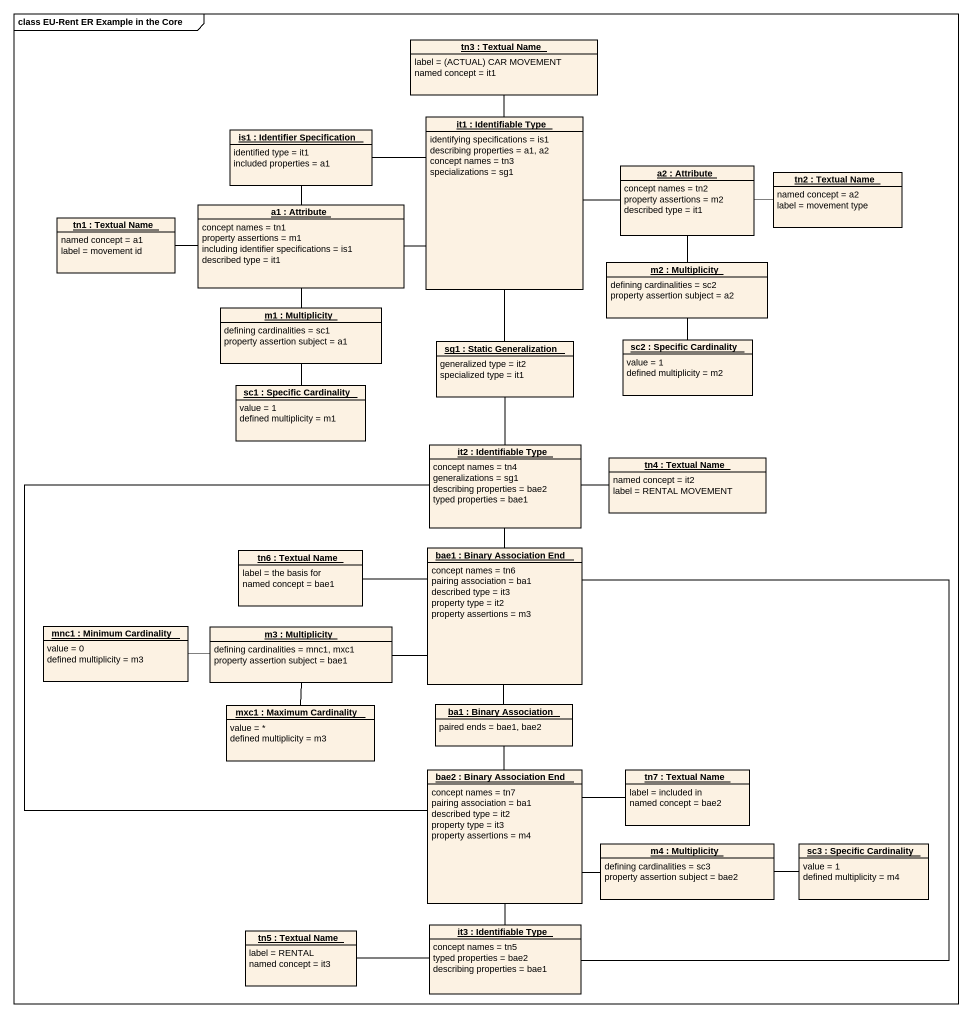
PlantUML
@startuml
mainframe class EU-Rent ER Example in the Core
hide circle
hide empty members
object "tn3 : Textual Name" as tn3 {
  label = (ACTUAL) CAR MOVEMENT
  named concept = it1
}
object "it1 : Identifiable Type" as it1 {
  identifying specifications = is1
  describing properties = a1, a2
  concept names = tn3
  specializations = sg1
}
object "is1 : Identifier Specification" as is1 {
  identified type = it1
  included properties = a1
}
object "a2 : Attribute" as a2 {
  concept names = tn2
  property assertions = m2
  described type = it1
}
object "tn2 : Textual Name" as tn2 {
  named concept = a2
  label = movement type
}
object "tn1 : Textual Name" as tn1 {
  named concept = a1
  label = movement id
}
object "a1 : Attribute" as a1 {
  concept names = tn1
  property assertions = m1
  including identifier specifications = is1
  described type = it1
}
object "m2 : Multiplicity" as m2 {
  defining cardinalities = sc2
  property assertion subject = a2
}
object "m1 : Multiplicity" as m1 {
  defining cardinalities = sc1
  property assertion subject = a1
}
object "sg1 : Static Generalization" as sg1 {
  generalized type = it2
  specialized type = it1
}
object "sc2 : Specific Cardinality" as sc2 {
  value = 1
  defined multiplicity = m2
}
object "sc1 : Specific Cardinality" as sc1 {
  value = 1
  defined multiplicity = m1
}
object "it2 : Identifiable Type" as it2 {
  concept names = tn4
  generalizations = sg1
  describing properties = bae2
  typed properties = bae1
}
object "tn4 : Textual Name" as tn4 {
  named concept = it2
  label = RENTAL MOVEMENT
}
object "tn6 : Textual Name" as tn6 {
  label = the basis for
  named concept = bae1
}
object "bae1 : Binary Association End" as bae1 {
  concept names = tn6
  pairing association = ba1
  described type = it3
  property type = it2
  property assertions = m3
}
object "mnc1 : Minimum Cardinality" as mnc1 {
  value = 0
  defined multiplicity = m3
}
object "m3 : Multiplicity" as m3 {
  defining cardinalities = mnc1, mxc1
  property assertion subject = bae1
}
object "mxc1 : Maximum Cardinality" as mxc1 {
  value = *
  defined multiplicity = m3
}
object "ba1 : Binary Association" as ba1 {
  paired ends = bae1, bae2
}
object "bae2 : Binary Association End" as bae2 {
  concept names = tn7
  pairing association = ba1
  described type = it2
  property type = it3
  property assertions = m4
}
object "tn7 : Textual Name" as tn7 {
  label = included in
  named concept = bae2
}
object "m4 : Multiplicity" as m4 {
  defining cardinalities = sc3
  property assertion subject = bae2
}
object "sc3 : Specific Cardinality" as sc3 {
  value = 1
  defined multiplicity = m4
}
object "tn5 : Textual Name" as tn5 {
  label = RENTAL
  named concept = it3
}
object "it3 : Identifiable Type" as it3 {
  concept names = tn5
  typed properties = bae2
  describing properties = bae1
}
tn3 -- it1
is1 -right- it1
is1 -- a1
a2 -left- it1
a2 -- m2
tn2 -left- a2
tn1 -right- a1
a1 -right- it1
a1 -- m1
m2 -- sc2
m1 -- sc1
sg1 -up- it1
sg1 -- it2
it2 -- bae2
tn4 -left- it2
tn6 -right- bae1
bae1 -up- it2
bae1 -- it3
m3 -right- bae1
m3 -left- mnc1
m3 -- mxc1
ba1 -up- bae1
ba1 -- bae2
bae2 -right- tn7
bae2 -right- m4
bae2 -- it3
m4 -right- sc3
it3 -left- tn5
@enduml
